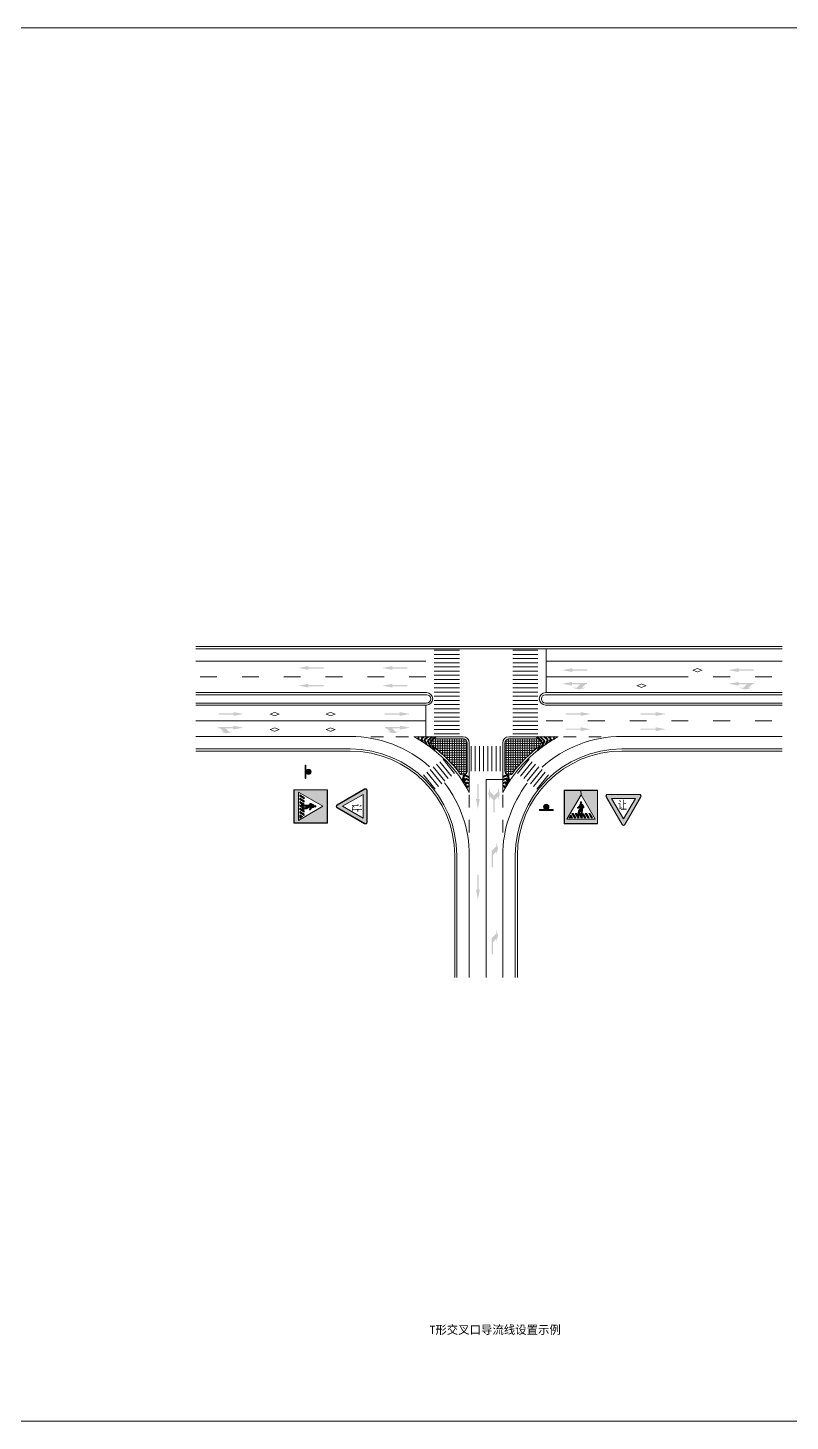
# Model space of a CAD drawing. Header units: millimetres. Extents: x 1182829 to 1183704, y -71582 to -71209.
# Drawn here: x 1183155.3 to 1183337.7, y -71582.4 to -71248.9 of the extents above; entities that cross this region are included whole.
import ezdxf

# ---------------------------------------------------------------- set-up
doc = ezdxf.new("R2010")
doc.units = ezdxf.units.MM
doc.layers.get('0').update_dxf_attribs({"lineweight": 9})
doc.styles.get("Standard").update_dxf_attribs({"font": ''})
doc.styles.get('Standard').set_extended_font_data('SimSun')

msp = doc.modelspace()

# ---------------------------------------------------------------- hatches: boundary and pattern name
for color, points in [(0, [(1183222.41, -71401.92), (1183222.41, -71401.62), (1183220.01, -71402.07), (1183222.41, -71402.52), (1183222.41, -71402.22), (1183226.01, -71402.22), (1183226.01, -71401.92)]), (0, [(1183242.48, -71401.92), (1183242.48, -71401.62), (1183240.08, -71402.07), (1183242.48, -71402.52), (1183242.48, -71402.22), (1183246.08, -71402.22), (1183246.08, -71401.92)]), (0, [(1183285.54, -71402.44), (1183285.54, -71402.14), (1183283.14, -71402.59), (1183285.54, -71403.04), (1183285.54, -71402.74), (1183289.14, -71402.74), (1183289.14, -71402.44)]), (0, [(1183325.32, -71402.44), (1183325.32, -71402.14), (1183322.92, -71402.59), (1183325.32, -71403.04), (1183325.32, -71402.74), (1183328.92, -71402.74), (1183328.92, -71402.44)]), (0, [(1183287.14, -71407.21), (1183285.59, -71406.81), (1183286.59, -71406.81), (1183287.39, -71406.01), (1183285.49, -71406.01), (1183285.49, -71406.31), (1183283.09, -71405.86), (1183285.49, -71405.41), (1183285.49, -71405.71), (1183289.09, -71405.71), (1183289.09, -71406.01), (1183288.69, -71406.01), (1183287.79, -71406.81), (1183288.69, -71406.81)]), (0, [(1183327.01, -71407.21), (1183325.46, -71406.81), (1183326.46, -71406.81), (1183327.26, -71406.01), (1183325.36, -71406.01), (1183325.36, -71406.31), (1183322.96, -71405.86), (1183325.36, -71405.41), (1183325.36, -71405.71), (1183328.96, -71405.71), (1183328.96, -71406.01), (1183328.56, -71406.01), (1183327.66, -71406.81), (1183328.56, -71406.81)]), (0, [(1183222.41, -71406.16), (1183222.41, -71405.86), (1183220.01, -71406.31), (1183222.41, -71406.76), (1183222.41, -71406.46), (1183226.01, -71406.46), (1183226.01, -71406.16)]), (0, [(1183242.48, -71406.16), (1183242.48, -71405.86), (1183240.08, -71406.31), (1183242.48, -71406.76), (1183242.48, -71406.46), (1183246.08, -71406.46), (1183246.08, -71406.16)]), (0, [(1183204.48, -71412.94), (1183204.48, -71412.64), (1183206.88, -71413.09), (1183204.48, -71413.54), (1183204.48, -71413.24), (1183200.88, -71413.24), (1183200.88, -71412.94)]), (0, [(1183244.25, -71412.94), (1183244.25, -71412.64), (1183246.65, -71413.09), (1183244.25, -71413.54), (1183244.25, -71413.24), (1183240.65, -71413.24), (1183240.65, -71412.94)]), (0, [(1183287.53, -71412.94), (1183287.53, -71412.64), (1183289.93, -71413.09), (1183287.53, -71413.54), (1183287.53, -71413.24), (1183283.93, -71413.24), (1183283.93, -71412.94)]), (0, [(1183305.53, -71412.94), (1183305.53, -71412.64), (1183307.93, -71413.09), (1183305.53, -71413.54), (1183305.53, -71413.24), (1183301.93, -71413.24), (1183301.93, -71412.94)]), (0, [(1183202.79, -71417.71), (1183204.34, -71417.31), (1183203.34, -71417.31), (1183202.54, -71416.51), (1183204.43, -71416.51), (1183204.43, -71416.81), (1183206.83, -71416.36), (1183204.43, -71415.91), (1183204.43, -71416.21), (1183200.83, -71416.21), (1183200.83, -71416.51), (1183201.23, -71416.51), (1183202.14, -71417.31), (1183201.24, -71417.31)]), (0, [(1183242.66, -71417.71), (1183244.21, -71417.31), (1183243.21, -71417.31), (1183242.41, -71416.51), (1183244.31, -71416.51), (1183244.31, -71416.81), (1183246.71, -71416.36), (1183244.31, -71415.91), (1183244.31, -71416.21), (1183240.71, -71416.21), (1183240.71, -71416.51), (1183241.11, -71416.51), (1183242.01, -71417.31), (1183241.11, -71417.31)]), (0, [(1183287.53, -71416.58), (1183287.53, -71416.28), (1183289.93, -71416.73), (1183287.53, -71417.18), (1183287.53, -71416.88), (1183283.93, -71416.88), (1183283.93, -71416.58)]), (0, [(1183305.53, -71416.58), (1183305.53, -71416.28), (1183307.93, -71416.73), (1183305.53, -71417.18), (1183305.53, -71416.88), (1183301.93, -71416.88), (1183301.93, -71416.58)]), (5, [(1183225.88, -71435.19), (1183226.87, -71435.21), (1183226.87, -71439.15), (1183218.99, -71439.15), (1183218.99, -71431.27), (1183226.87, -71431.27), (1183226.87, -71435.21), (1183225.88, -71435.19), (1183220.04, -71431.81), (1183220.04, -71438.56)]), (0, [(1183262.8, -71433.47), (1183262.5, -71433.47), (1183262.95, -71435.87), (1183263.4, -71433.47), (1183263.1, -71433.47), (1183263.1, -71429.87), (1183262.8, -71429.87)]), (0, [(1183266.96, -71436.63), (1183266.96, -71432.73), (1183265.86, -71431.63), (1183265.86, -71430.63), (1183265.46, -71432.18), (1183265.86, -71433.73), (1183265.86, -71432.83), (1183266.66, -71433.74), (1183266.66, -71436.63)]), (0, [(1183266.67, -71436.63), (1183266.67, -71432.73), (1183267.77, -71431.63), (1183267.77, -71430.63), (1183268.17, -71432.18), (1183267.77, -71433.73), (1183267.77, -71432.83), (1183266.97, -71433.74), (1183266.97, -71436.63)]), (5, [(1183287.63, -71432.41), (1183287.61, -71431.42), (1183283.67, -71431.42), (1183283.67, -71439.3), (1183291.55, -71439.3), (1183291.55, -71431.42), (1183287.61, -71431.42), (1183287.63, -71432.41), (1183291.01, -71438.25), (1183284.26, -71438.25)]), (256, [(1183221.39, -71433.06), (1183221.39, -71433.36), (1183220.35, -71432.76), (1183220.35, -71432.46)]), (256, [(1183221.39, -71433.86), (1183221.39, -71434.16), (1183220.35, -71433.56), (1183220.35, -71433.26)]), (256, [(1183221.33, -71434.58), (1183221.33, -71434.88), (1183220.35, -71434.36), (1183220.35, -71434.06)]), (256, [(1183221.44, -71435.5), (1183221.14, -71435.62), (1183220.35, -71435.16), (1183220.35, -71434.86)]), (256, [(1183221.39, -71436.26), (1183221.39, -71436.56), (1183220.35, -71435.96), (1183220.35, -71435.66)]), (256, [(1183223.28, -71434.85), (1183223.01, -71434.67), (1183222.76, -71434.65, -1.007517), (1183222.85, -71434.49), (1183222.85, -71434.49, -0.049952), (1183222.86, -71434.5), (1183223.08, -71434.51), (1183223.65, -71434.85, -0.199557), (1183223.67, -71435.32, -0.232001), (1183223.53, -71435.45, 0.218192), (1183223, -71435.78), (1183222.83, -71436, -1.105249), (1183222.69, -71435.88), (1183223.04, -71435.43), (1183222.31, -71435.54), (1183221.9, -71435.8), (1183221.07, -71435.96, -1.275422), (1183221, -71435.73, 0.000001), (1183221, -71435.73, -0.005636), (1183221.01, -71435.73, -0.016848), (1183221.01, -71435.73), (1183221.72, -71435.53), (1183222.17, -71435.18), (1183221.28, -71435.16), (1183220.82, -71434.9, -0.354065), (1183220.74, -71434.77, -0.52192), (1183220.89, -71434.69), (1183221.26, -71434.9), (1183222.46, -71434.85)]), (256, [(1183224.01, -71435.36, -1), (1183224.01, -71435, -1)]), (256, [(1183287.97, -71435.01), (1183288.15, -71435.28), (1183288.17, -71435.52, 1.007517), (1183288.33, -71435.44), (1183288.33, -71435.44, 0.049952), (1183288.32, -71435.43), (1183288.31, -71435.21), (1183287.97, -71434.64, 0.199557), (1183287.5, -71434.62, 0.232001), (1183287.37, -71434.76, -0.218192), (1183287.04, -71435.29), (1183286.82, -71435.46, 1.105249), (1183286.94, -71435.6), (1183287.39, -71435.24), (1183287.28, -71435.98), (1183287.02, -71436.38), (1183286.86, -71437.22, 1.275422), (1183287.09, -71437.28, -0.000001), (1183287.09, -71437.28, 0.005636), (1183287.09, -71437.28, 0.016848), (1183287.09, -71437.27), (1183287.29, -71436.57), (1183287.64, -71436.12), (1183287.66, -71437), (1183287.92, -71437.47, 0.354065), (1183288.05, -71437.55, 0.52192), (1183288.13, -71437.4), (1183287.92, -71437.03), (1183287.97, -71435.83)]), (256, [(1183287.46, -71434.27, 1), (1183287.82, -71434.27, 1)]), (256, [(1183221.39, -71437.06), (1183221.39, -71437.36), (1183220.35, -71436.76), (1183220.35, -71436.46)]), (256, [(1183221, -71437.64), (1183220.35, -71438.02), (1183220.35, -71437.26)]), (256, [(1183285.18, -71437.28), (1183284.8, -71437.94), (1183285.56, -71437.94)]), (256, [(1183285.76, -71436.9), (1183285.46, -71436.9), (1183286.06, -71437.94), (1183286.36, -71437.94)]), (256, [(1183286.56, -71436.9), (1183286.26, -71436.9), (1183286.86, -71437.94), (1183287.16, -71437.94)]), (256, [(1183287.32, -71436.85), (1183287.2, -71437.15), (1183287.66, -71437.94), (1183287.96, -71437.94)]), (256, [(1183288.24, -71436.96), (1183287.94, -71436.96), (1183288.46, -71437.94), (1183288.76, -71437.94)]), (256, [(1183288.96, -71436.9), (1183288.66, -71436.9), (1183289.26, -71437.94), (1183289.56, -71437.94)]), (256, [(1183289.76, -71436.9), (1183289.46, -71436.9), (1183290.06, -71437.94), (1183290.36, -71437.94)]), (0, [(1183266.26, -71449.77), (1183266.26, -71445.87), (1183267.36, -71444.77), (1183267.36, -71443.77), (1183267.76, -71445.32), (1183267.36, -71446.87), (1183267.36, -71445.97), (1183266.56, -71446.87), (1183266.56, -71449.77)]), (0, [(1183262.8, -71455.14), (1183262.5, -71455.14), (1183262.95, -71457.54), (1183263.4, -71455.14), (1183263.1, -71455.14), (1183263.1, -71451.54), (1183262.8, -71451.54)]), (0, [(1183266.26, -71470.62), (1183266.26, -71466.72), (1183267.36, -71465.62), (1183267.36, -71464.62), (1183267.76, -71466.17), (1183267.36, -71467.72), (1183267.36, -71466.82), (1183266.56, -71467.72), (1183266.56, -71470.62)])]:
    msp.add_hatch(color=color).paths.add_polyline_path(points)
h = msp.add_hatch(color=0)
h.paths.add_polyline_path([(1183316.34, -71402.61), (1183315.49, -71402.27), (1183314.64, -71402.61), (1183315.49, -71402.95)], flags=16)
h.paths.add_polyline_path([(1183315.49, -71402.11), (1183316.74, -71402.61), (1183315.49, -71403.11), (1183314.24, -71402.61)])
edge = h.paths.add_edge_path(flags=17)
edge.add_line((1183314.24, -71402.61), (1183315.49, -71402.11))
h = msp.add_hatch(color=0)
h.paths.add_polyline_path([(1183302.95, -71406.32), (1183302.1, -71405.98), (1183301.25, -71406.32), (1183302.1, -71406.66)], flags=16)
h.paths.add_polyline_path([(1183302.1, -71405.82), (1183303.35, -71406.32), (1183302.1, -71406.82), (1183300.85, -71406.32)])
edge = h.paths.add_edge_path(flags=17)
edge.add_line((1183300.85, -71406.32), (1183302.1, -71405.82))
h = msp.add_hatch(color=0)
h.paths.add_polyline_path([(1183213.46, -71413.11), (1183214.31, -71412.77), (1183215.15, -71413.11), (1183214.31, -71413.45)], flags=16)
h.paths.add_polyline_path([(1183214.31, -71412.61), (1183213.06, -71413.11), (1183214.31, -71413.61), (1183215.56, -71413.11)])
edge = h.paths.add_edge_path(flags=17)
edge.add_line((1183215.56, -71413.11), (1183214.31, -71412.61))
h = msp.add_hatch(color=0)
h.paths.add_polyline_path([(1183226.85, -71413.11), (1183227.7, -71412.77), (1183228.54, -71413.11), (1183227.7, -71413.45)], flags=16)
h.paths.add_polyline_path([(1183227.7, -71412.61), (1183226.45, -71413.11), (1183227.7, -71413.61), (1183228.95, -71413.11)])
edge = h.paths.add_edge_path(flags=17)
edge.add_line((1183228.95, -71413.11), (1183227.7, -71412.61))
h = msp.add_hatch(color=0)
h.paths.add_polyline_path([(1183213.46, -71416.82), (1183214.31, -71416.48), (1183215.15, -71416.82), (1183214.31, -71417.16)], flags=16)
h.paths.add_polyline_path([(1183214.31, -71416.32), (1183213.06, -71416.82), (1183214.31, -71417.32), (1183215.56, -71416.82)])
edge = h.paths.add_edge_path(flags=17)
edge.add_line((1183215.56, -71416.82), (1183214.31, -71416.32))
h = msp.add_hatch(color=0)
h.paths.add_polyline_path([(1183226.85, -71416.82), (1183227.7, -71416.48), (1183228.54, -71416.82), (1183227.7, -71417.16)], flags=16)
h.paths.add_polyline_path([(1183227.7, -71416.32), (1183226.45, -71416.82), (1183227.7, -71417.32), (1183228.95, -71416.82)])
edge = h.paths.add_edge_path(flags=17)
edge.add_line((1183228.95, -71416.82), (1183227.7, -71416.32))
h = msp.add_hatch()
h.set_pattern_fill('ANGLE', scale=0.08, style=0)
h.set_pattern_definition([(0, (1181326.0985, -73326.24313), (0, 0.5588), [0.4064, -0.1524]), (90, (1181326.0985, -73326.24313), (-0.5588, 3e-17), [0.4064, -0.1524])])
h.paths.add_polyline_path([(1183252.73, -71419.03, 0.71955), (1183252.13, -71420.83, -0.070267), (1183258.6, -71427.32, 0.720759), (1183260.4, -71426.72), (1183260.4, -71420.03, 0.414214), (1183259.4, -71419.03)])
h = msp.add_hatch()
h.set_pattern_fill('ANGLE', scale=0.08, style=0)
h.set_pattern_definition([(180, (1185203.69684, -73326.24313), (0, 0.5588), [0.4064, -0.1524]), (90, (1185203.69684, -73326.24313), (0.5588, 3e-17), [0.4064, -0.1524])])
h.paths.add_polyline_path([(1183270.4, -71419.03, 0.414214), (1183269.4, -71420.03), (1183269.4, -71426.72, 0.720759), (1183271.2, -71427.32, -0.070267), (1183277.66, -71420.83, 0.71955), (1183277.06, -71419.03)])
h = msp.add_hatch(color=256)
h.paths.add_polyline_path([(1183223.06, -71426.94, 1), (1183221.79, -71426.94, 1)])
h.paths.add_polyline_path([(1183221.79, -71426.94), (1183221.79, -71425.31), (1183221.58, -71425.31), (1183221.58, -71427.99), (1183221.58, -71428.57), (1183221.79, -71428.57)])
h = msp.add_hatch(color=1)
h.paths.add_polyline_path([(1183235.88, -71439.3), (1183229.28, -71435.49, -0.57735), (1183229.28, -71434.9), (1183235.88, -71431.09, -0.57735), (1183236.39, -71431.39), (1183236.39, -71439, -0.57735)])
h.paths.add_polyline_path([(1183235.49, -71438.03), (1183235.49, -71432.36), (1183230.57, -71435.19)], flags=16)
h = msp.add_hatch(color=256)
h.paths.add_polyline_path([(1183278.68, -71435.33, 1), (1183279.95, -71435.33, 1)])
h.paths.add_polyline_path([(1183280.94, -71435.96), (1183279.31, -71435.96), (1183277.68, -71435.96), (1183277.68, -71436.17), (1183280.37, -71436.17), (1183280.94, -71436.17)])
h = msp.add_hatch(color=1)
h.paths.add_polyline_path([(1183293.7, -71432.91), (1183297.5, -71439.51, 0.57735), (1183298.09, -71439.51), (1183301.9, -71432.91, 0.57735), (1183301.61, -71432.4), (1183293.99, -71432.4, 0.57735)])
h.paths.add_polyline_path([(1183294.96, -71433.3), (1183300.64, -71433.3), (1183297.8, -71438.22)], flags=16)

# ---------------------------------------------------------------- linework, layer by layer
at = {"color": 3}
for p, q in [((1183195.45, -71396.97), (1183335.75, -71396.97)), ((1183195.45, -71408.47), (1183250.65, -71408.47)), ((1183335.75, -71408.47), (1183279.14, -71408.47)), ((1183195.45, -71410.47), (1183250.64, -71410.47)), ((1183335.75, -71410.47), (1183279.15, -71410.47)), ((1183252.73, -71419.03), (1183259.4, -71419.03)), ((1183277.06, -71419.03), (1183270.4, -71419.03)), ((1183195.45, -71421.97), (1183232.4, -71421.97)), ((1183260.4, -71426.72), (1183260.4, -71420.03)), ((1183269.4, -71426.72), (1183269.4, -71420.03)), ((1183297.4, -71421.97), (1183335.75, -71421.97)), ((1183257.4, -71446.97), (1183257.4, -71476.2)), ((1183272.4, -71446.97), (1183272.4, -71476.2))]:
    msp.add_line(p, q, dxfattribs=at)
at = {"color": 7}
for p, q in [((1183195.45, -71397.47), (1183335.75, -71397.47)), ((1183252.51, -71397.83), (1183258.51, -71397.83)), ((1183252.51, -71398.83), (1183258.51, -71398.83)), ((1183277.29, -71397.83), (1183271.29, -71397.83)), ((1183277.29, -71398.83), (1183271.29, -71398.83)), ((1183195.45, -71400.47), (1183250.51, -71400.47)), ((1183252.51, -71399.83), (1183258.51, -71399.83)), ((1183252.51, -71400.83), (1183258.51, -71400.83)), ((1183252.51, -71401.83), (1183258.51, -71401.83)), ((1183277.29, -71399.83), (1183271.29, -71399.83)), ((1183277.29, -71400.83), (1183271.29, -71400.83)), ((1183277.29, -71401.83), (1183271.29, -71401.83)), ((1183335.75, -71400.47), (1183279.29, -71400.47)), ((1183252.51, -71402.83), (1183258.51, -71402.83)), ((1183252.51, -71403.83), (1183258.51, -71403.83)), ((1183252.51, -71404.83), (1183258.51, -71404.83)), ((1183277.29, -71402.83), (1183271.29, -71402.83)), ((1183277.29, -71403.83), (1183271.29, -71403.83)), ((1183277.29, -71404.83), (1183271.29, -71404.83)), ((1183195.45, -71407.97), (1183250.65, -71407.97)), ((1183252.51, -71405.83), (1183258.51, -71405.83)), ((1183252.51, -71406.83), (1183258.51, -71406.83)), ((1183252.51, -71407.83), (1183258.51, -71407.83)), ((1183252.51, -71408.83), (1183258.51, -71408.83)), ((1183277.29, -71405.83), (1183271.29, -71405.83)), ((1183277.29, -71406.83), (1183271.29, -71406.83)), ((1183277.29, -71407.83), (1183271.29, -71407.83)), ((1183277.29, -71408.83), (1183271.29, -71408.83)), ((1183335.75, -71407.97), (1183279.14, -71407.97)), ((1183195.45, -71410.97), (1183250.65, -71410.97)), ((1183250.51, -71410.97), (1183250.51, -71418.53)), ((1183252.51, -71409.83), (1183258.51, -71409.83)), ((1183252.51, -71410.83), (1183258.51, -71410.83)), ((1183252.51, -71411.83), (1183258.51, -71411.83)), ((1183277.29, -71409.83), (1183271.29, -71409.83)), ((1183277.29, -71410.83), (1183271.29, -71410.83)), ((1183277.29, -71411.83), (1183271.29, -71411.83)), ((1183335.75, -71410.97), (1183279.14, -71410.97)), ((1183195.45, -71414.72), (1183250.51, -71414.72)), ((1183252.51, -71412.83), (1183258.51, -71412.83)), ((1183252.51, -71413.83), (1183258.51, -71413.83)), ((1183252.51, -71414.83), (1183258.51, -71414.83)), ((1183277.29, -71412.83), (1183271.29, -71412.83)), ((1183277.29, -71413.83), (1183271.29, -71413.83)), ((1183277.29, -71414.83), (1183271.29, -71414.83)), ((1183195.45, -71418.47), (1183232.4, -71418.47)), ((1183240.34, -71418.53), (1183237.34, -71418.53)), ((1183246.34, -71418.53), (1183243.34, -71418.53)), ((1183247.61, -71418.53), (1183259.4, -71418.53)), ((1183252.51, -71415.83), (1183258.51, -71415.83)), ((1183252.51, -71416.83), (1183258.51, -71416.83)), ((1183252.51, -71417.83), (1183258.51, -71417.83)), ((1183282.18, -71418.53), (1183270.4, -71418.53)), ((1183277.29, -71415.83), (1183271.29, -71415.83)), ((1183277.29, -71416.83), (1183271.29, -71416.83)), ((1183277.29, -71417.83), (1183271.29, -71417.83)), ((1183283.46, -71418.53), (1183286.46, -71418.53)), ((1183289.46, -71418.53), (1183292.46, -71418.53)), ((1183335.75, -71418.47), (1183297.4, -71418.47)), ((1183195.45, -71421.47), (1183232.4, -71421.47)), ((1183260.9, -71431.87), (1183260.9, -71420.03)), ((1183261.31, -71420.8), (1183261.31, -71426.8)), ((1183262.31, -71420.8), (1183262.31, -71426.8)), ((1183263.31, -71420.8), (1183263.31, -71426.8)), ((1183264.31, -71420.8), (1183264.31, -71426.8)), ((1183265.31, -71420.8), (1183265.31, -71426.8)), ((1183266.31, -71420.8), (1183266.31, -71426.8)), ((1183267.31, -71420.8), (1183267.31, -71426.8)), ((1183268.31, -71420.8), (1183268.31, -71426.8)), ((1183268.9, -71431.87), (1183268.9, -71420.03)), ((1183297.4, -71421.47), (1183335.75, -71421.47)), ((1183253.05, -71425.14), (1183255.83, -71428.57)), ((1183253.82, -71424.51), (1183256.61, -71427.94)), ((1183254.6, -71423.88), (1183257.39, -71427.31)), ((1183275.2, -71423.88), (1183272.41, -71427.31)), ((1183275.97, -71424.51), (1183273.18, -71427.94)), ((1183276.75, -71425.14), (1183273.96, -71428.57)), ((1183249.94, -71427.66), (1183252.73, -71431.09)), ((1183250.72, -71427.03), (1183253.51, -71430.46)), ((1183251.49, -71426.4), (1183254.28, -71429.83)), ((1183252.27, -71425.77), (1183255.06, -71429.2)), ((1183277.53, -71425.77), (1183274.74, -71429.2)), ((1183278.3, -71426.4), (1183275.51, -71429.83)), ((1183279.08, -71427.03), (1183276.29, -71430.46)), ((1183279.85, -71427.66), (1183277.07, -71431.09)), ((1183260.9, -71432.44), (1183260.9, -71435.44)), ((1183268.9, -71432.44), (1183268.9, -71435.44)), ((1183260.9, -71438.44), (1183260.9, -71441.44)), ((1183268.9, -71438.44), (1183268.9, -71441.44)), ((1183257.9, -71446.97), (1183257.9, -71476.2)), ((1183260.9, -71446.97), (1183260.9, -71476.2)), ((1183268.9, -71446.97), (1183268.9, -71476.2)), ((1183271.9, -71446.97), (1183271.9, -71476.2))]:
    msp.add_line(p, q, dxfattribs=at)
at = {"color": 0}
for p, q in [((1183279.29, -71407.97), (1183279.29, -71397.47)), ((1183200.51, -71404.22), (1183196.51, -71404.22)), ((1183210.51, -71404.22), (1183206.51, -71404.22)), ((1183220.51, -71404.22), (1183216.51, -71404.22)), ((1183230.51, -71404.22), (1183226.51, -71404.22)), ((1183240.51, -71404.22), (1183236.51, -71404.22)), ((1183250.51, -71404.22), (1183246.51, -71404.22)), ((1183279.29, -71404.22), (1183309.29, -71404.22)), ((1183289.29, -71404.22), (1183293.29, -71404.22)), ((1183299.29, -71404.22), (1183303.29, -71404.22)), ((1183309.29, -71404.22), (1183313.29, -71404.22)), ((1183319.29, -71404.22), (1183323.29, -71404.22)), ((1183329.29, -71404.22), (1183333.29, -71404.22)), ((1183279.29, -71414.72), (1183283.29, -71414.72)), ((1183289.29, -71414.72), (1183293.29, -71414.72)), ((1183299.29, -71414.72), (1183303.29, -71414.72)), ((1183309.29, -71414.72), (1183313.29, -71414.72)), ((1183319.29, -71414.72), (1183323.29, -71414.72)), ((1183329.29, -71414.72), (1183333.29, -71414.72)), ((1183264.9, -71428.8), (1183268.9, -71428.8))]:
    msp.add_line(p, q, dxfattribs=at)
at = {"color": 7, "lineweight": 40}
for p, q in [((1183248.76, -71418.53), (1183248.54, -71418.72)), ((1183248.54, -71418.72), (1183248.76, -71419.18)), ((1183249.97, -71418.53), (1183249.37, -71419.05)), ((1183250.96, -71418.53), (1183250.11, -71419.26)), ((1183251.98, -71418.53), (1183250.88, -71419.49)), ((1183252.82, -71418.55), (1183251.51, -71419.69)), ((1183276.98, -71418.55), (1183278.28, -71419.69)), ((1183277.82, -71418.53), (1183278.92, -71419.49)), ((1183278.84, -71418.53), (1183279.68, -71419.26)), ((1183279.83, -71418.53), (1183280.42, -71419.05)), ((1183281.26, -71418.72), (1183281.03, -71419.18)), ((1183281.04, -71418.53), (1183281.26, -71418.72)), ((1183249.37, -71419.05), (1183249.73, -71419.77)), ((1183250.11, -71419.26), (1183250.68, -71420.4)), ((1183250.88, -71419.49), (1183251.69, -71421.12)), ((1183251.51, -71419.69), (1183251.74, -71420.14)), ((1183252.05, -71420.76), (1183252.56, -71421.79)), ((1183277.75, -71420.76), (1183277.24, -71421.79)), ((1183278.28, -71419.69), (1183278.06, -71420.14)), ((1183278.92, -71419.49), (1183278.11, -71421.12)), ((1183279.68, -71419.26), (1183279.12, -71420.4)), ((1183280.42, -71419.05), (1183280.06, -71419.77)), ((1183259.28, -71429.14), (1183259.71, -71427.66)), ((1183259.61, -71429.66), (1183259.95, -71428.52)), ((1183259.71, -71427.66), (1183260.9, -71428.2)), ((1183259.95, -71428.52), (1183260.9, -71428.95)), ((1183270.08, -71427.66), (1183268.9, -71428.2)), ((1183269.85, -71428.52), (1183268.9, -71428.95)), ((1183270.18, -71429.66), (1183269.85, -71428.52)), ((1183270.52, -71429.14), (1183270.08, -71427.66)), ((1183259.96, -71430.22), (1183260.2, -71429.4)), ((1183260.2, -71429.4), (1183260.9, -71429.72)), ((1183260.29, -71430.78), (1183260.44, -71430.26)), ((1183260.44, -71430.26), (1183260.9, -71430.46)), ((1183269.6, -71429.4), (1183268.9, -71429.72)), ((1183269.35, -71430.26), (1183268.9, -71430.46)), ((1183269.51, -71430.78), (1183269.35, -71430.26)), ((1183269.84, -71430.22), (1183269.6, -71429.4))]:
    msp.add_line(p, q, dxfattribs=at)
for p, q in [((1183221.58, -71425.31), (1183221.58, -71427.99)), ((1183221.58, -71425.31), (1183221.58, -71427.99)), ((1183221.58, -71425.31), (1183221.79, -71425.31)), ((1183221.79, -71425.31), (1183221.79, -71426.94)), ((1183221.58, -71428.57), (1183221.58, -71425.89)), ((1183221.58, -71428.57), (1183221.58, -71425.89)), ((1183221.79, -71428.57), (1183221.58, -71428.57)), ((1183221.79, -71428.57), (1183221.79, -71426.94)), ((1183218.93, -71435.46), (1183218.93, -71434.96)), ((1183221.39, -71433.86), (1183220.35, -71433.26)), ((1183220.35, -71433.56), (1183220.35, -71433.26)), ((1183220.35, -71434.36), (1183220.35, -71434.06)), ((1183220.35, -71435.16), (1183220.35, -71434.86)), ((1183220.35, -71435.96), (1183220.35, -71435.66)), ((1183223.52, -71435.45), (1183223.51, -71435.45)), ((1183287.37, -71434.77), (1183287.37, -71434.78)), ((1183220.35, -71436.76), (1183220.35, -71436.46)), ((1183220.35, -71437.56), (1183220.35, -71437.26)), ((1183277.68, -71435.96), (1183279.31, -71435.96)), ((1183277.68, -71435.96), (1183277.68, -71436.17)), ((1183277.68, -71436.17), (1183280.37, -71436.17)), ((1183280.94, -71436.17), (1183278.26, -71436.17)), ((1183280.94, -71435.96), (1183279.31, -71435.96)), ((1183280.94, -71435.96), (1183280.94, -71436.17)), ((1183285.26, -71437.94), (1183285.56, -71437.94)), ((1183286.06, -71437.94), (1183286.36, -71437.94)), ((1183286.86, -71437.94), (1183287.16, -71437.94)), ((1183287.66, -71437.94), (1183287.96, -71437.94)), ((1183288.46, -71437.94), (1183288.76, -71437.94)), ((1183288.96, -71436.9), (1183289.56, -71437.94)), ((1183289.26, -71437.94), (1183289.56, -71437.94)), ((1183287.36, -71439.36), (1183287.86, -71439.36))]:
    msp.add_line(p, q)
at = {"color": 2}
msp.add_line((1183264.9, -71476.2), (1183264.9, -71428.8), dxfattribs=at)
at = {"color": 5}
for p, q in [((1183218.93, -71439.21), (1183218.93, -71431.21)), ((1183225.88, -71435.19), (1183220.04, -71431.81)), ((1183225.88, -71435.19), (1183220.04, -71431.81)), ((1183220.04, -71431.81), (1183220.04, -71438.56)), ((1183220.04, -71431.81), (1183220.04, -71438.56)), ((1183287.63, -71432.41), (1183287.61, -71431.42)), ((1183220.04, -71438.56), (1183225.88, -71435.19)), ((1183220.04, -71438.56), (1183225.88, -71435.19)), ((1183284.26, -71438.25), (1183287.63, -71432.41)), ((1183284.26, -71438.25), (1183287.63, -71432.41)), ((1183287.63, -71432.41), (1183291.01, -71438.25)), ((1183287.63, -71432.41), (1183291.01, -71438.25)), ((1183291.01, -71438.25), (1183284.26, -71438.25)), ((1183291.01, -71438.25), (1183284.26, -71438.25)), ((1183283.61, -71439.36), (1183291.61, -71439.36))]:
    msp.add_line(p, q, dxfattribs=at)
for points in [[(1182896.07, -71248.86), (1183704.3, -71248.86), (1183704.3, -71582.36), (1182896.07, -71582.36)], [(1183220.35, -71432.46), (1183220.35, -71432.76), (1183221.39, -71433.36), (1183221.39, -71433.06)], [(1183221.39, -71433.86), (1183221.39, -71434.16), (1183220.35, -71433.56), (1183220.35, -71433.26)], [(1183220.35, -71434.06), (1183221.33, -71434.58), (1183221.33, -71434.88), (1183220.35, -71434.36)], [(1183221.44, -71435.5), (1183221.14, -71435.62), (1183220.35, -71435.16), (1183220.35, -71434.86)], [(1183220.35, -71435.66), (1183221.39, -71436.26), (1183221.39, -71436.56), (1183220.35, -71435.96)], [(1183220.35, -71436.46), (1183220.35, -71436.76), (1183221.39, -71437.36), (1183221.39, -71437.06)], [(1183220.35, -71438.02), (1183221, -71437.64), (1183220.35, -71437.26)], [(1183284.8, -71437.94), (1183285.18, -71437.28), (1183285.56, -71437.94)], [(1183286.36, -71437.94), (1183286.06, -71437.94), (1183285.46, -71436.9), (1183285.76, -71436.9)], [(1183287.16, -71437.94), (1183286.56, -71436.9), (1183286.26, -71436.9), (1183286.86, -71437.94)], [(1183287.32, -71436.85), (1183287.2, -71437.15), (1183287.66, -71437.94), (1183287.96, -71437.94)], [(1183288.76, -71437.94), (1183288.24, -71436.96), (1183287.94, -71436.96), (1183288.46, -71437.94)], [(1183288.96, -71436.9), (1183288.66, -71436.9), (1183289.26, -71437.94), (1183289.56, -71437.94)], [(1183290.36, -71437.94), (1183290.06, -71437.94), (1183289.46, -71436.9), (1183289.76, -71436.9)]]:
    msp.add_lwpolyline(points, close=True)
for points in [[(1183218.93, -71439.21), (1183218.93, -71431.21), (1183226.93, -71431.21), (1183226.93, -71439.21)], [(1183218.99, -71439.15), (1183218.99, -71431.27), (1183226.87, -71431.27), (1183226.87, -71439.15)], [(1183283.61, -71439.36), (1183291.61, -71439.36), (1183291.61, -71431.36), (1183283.61, -71431.36)], [(1183283.67, -71439.3), (1183291.55, -71439.3), (1183291.55, -71431.42), (1183283.67, -71431.42)]]:
    msp.add_lwpolyline(points, close=True, dxfattribs=at)
at = {"color": 1}
for points in [[(1183236.45, -71431.39), (1183236.45, -71439, -0.57735), (1183235.85, -71439.35), (1183229.25, -71435.54, -0.57735), (1183229.25, -71434.85), (1183235.85, -71431.04, -0.57735)], [(1183236.39, -71431.39), (1183236.39, -71439, -0.57735), (1183235.88, -71439.3), (1183229.28, -71435.49, -0.57735), (1183229.28, -71434.9), (1183235.88, -71431.09, -0.57735)], [(1183301.61, -71432.34), (1183293.99, -71432.34, 0.57735), (1183293.65, -71432.94), (1183297.45, -71439.54, 0.57735), (1183298.15, -71439.54), (1183301.95, -71432.94, 0.57735)], [(1183301.61, -71432.4), (1183293.99, -71432.4, 0.57735), (1183293.7, -71432.91), (1183297.5, -71439.51, 0.57735), (1183298.09, -71439.51), (1183301.9, -71432.91, 0.57735)]]:
    msp.add_lwpolyline(points, format="xyb", close=True, dxfattribs=at)
for points in [[(1183235.49, -71432.36), (1183235.49, -71438.03), (1183230.57, -71435.19)], [(1183300.64, -71433.3), (1183294.96, -71433.3), (1183297.8, -71438.22)]]:
    msp.add_lwpolyline(points, close=True, dxfattribs=at)
for points in [[(1183220.74, -71434.77, -0.521929), (1183220.89, -71434.69), (1183221.26, -71434.9), (1183222.46, -71434.85), (1183223.28, -71434.85), (1183223.01, -71434.67), (1183222.76, -71434.65, -1.113512), (1183222.86, -71434.5), (1183223.08, -71434.51), (1183223.65, -71434.85, -0.199557), (1183223.67, -71435.32, -0.232001), (1183223.53, -71435.45, 0.218192), (1183223, -71435.78), (1183222.83, -71436, -1.105249), (1183222.69, -71435.88), (1183223.04, -71435.43), (1183222.31, -71435.54), (1183221.9, -71435.8), (1183221.07, -71435.96, -1.336232), (1183221.01, -71435.73), (1183221.72, -71435.53), (1183222.17, -71435.18), (1183221.28, -71435.16), (1183220.82, -71434.9)], [(1183288.05, -71437.55, 0.521929), (1183288.13, -71437.4), (1183287.92, -71437.03), (1183287.97, -71435.83), (1183287.97, -71435.01), (1183288.15, -71435.28), (1183288.17, -71435.52, 1.113512), (1183288.32, -71435.43), (1183288.31, -71435.21), (1183287.97, -71434.64, 0.199557), (1183287.5, -71434.62, 0.232001), (1183287.37, -71434.76, -0.218192), (1183287.04, -71435.29), (1183286.82, -71435.46, 1.105249), (1183286.94, -71435.6), (1183287.39, -71435.24), (1183287.28, -71435.98), (1183287.02, -71436.38), (1183286.86, -71437.22, 1.336232), (1183287.09, -71437.27), (1183287.29, -71436.57), (1183287.64, -71436.12), (1183287.66, -71437), (1183287.92, -71437.47)]]:
    msp.add_lwpolyline(points, format="xyb")
for centre, radius in [((1183222.42, -71426.94), 0.634), ((1183224.01, -71435.18), 0.18), ((1183279.31, -71435.33), 0.634), ((1183287.64, -71434.27), 0.18)]:
    msp.add_circle(centre, radius)
at = {"color": 7}
for centre, radius, start, end in [((1183250.65, -71409.47), 1.5, 270, 90), ((1183279.14, -71409.47), 1.5, 90, 270), ((1183232.4, -71446.97), 28.5, 48.1753, 90), ((1183232.4, -71446.97), 32.25, 27.9055, 61.8501), ((1183259.4, -71420.03), 1.5, 0, 90), ((1183297.4, -71446.97), 32.25, 118.1499, 152.0945), ((1183270.4, -71420.03), 1.5, 90, 180), ((1183297.4, -71446.97), 28.5, 90, 132.0083), ((1183232.4, -71446.97), 25.5, 0, 90), ((1183297.4, -71446.97), 25.5, 90, 180), ((1183232.4, -71446.97), 28.5, 0, 37.5758), ((1183297.4, -71446.97), 28.5, 142.619, 180)]:
    msp.add_arc(centre, radius, start, end, dxfattribs=at)
at = {"color": 3}
for centre, radius, start, end in [((1183250.65, -71409.47), 1, 270, 90), ((1183279.14, -71409.47), 1, 90, 270), ((1183252.73, -71420.03), 1, 90, 232.9476), ((1183259.4, -71420.03), 1, 0, 90), ((1183270.4, -71420.03), 1, 90, 180), ((1183277.06, -71420.03), 1, 307.0524, 90), ((1183232.4, -71446.97), 25, 0, 90), ((1183232.4, -71446.97), 32.75, 36.8699, 52.9476), ((1183297.4, -71446.97), 32.75, 127.0524, 143.1301), ((1183297.4, -71446.97), 25, 90, 180), ((1183259.4, -71426.72), 1, 216.8699, 0), ((1183270.4, -71426.72), 1, 180, 323.1301)]:
    msp.add_arc(centre, radius, start, end, dxfattribs=at)
for centre, radius, start, end in [((1183220.87, -71434.79), 0.126, 170.7823, 248.77), ((1183222.89, -71434.4), 0.1, 242.6501, 267.2571), ((1183288.42, -71435.4), 0.1, 182.7429, 207.3499), ((1183221, -71435.63), 0.1, 271.2925, 285.8704), ((1183287.19, -71437.29), 0.1, 164.1296, 178.7075), ((1183288.03, -71437.42), 0.126, 201.23, 279.2177)]:
    msp.add_arc(centre, radius, start, end)

# ---------------------------------------------------------------- texts
at = {"width": 0.8}
msp.add_text('让', height=1.92, rotation=270, dxfattribs=at).set_placement((1183232.94, -71434.54))
msp.add_text('让', height=1.92, dxfattribs=at).set_placement((1183296.47, -71435.85))
at = {"insert": (1183251.42, -71559.49), "char_height": 2.5, "width": 213.7811, "attachment_point": 1}
msp.add_mtext('{\\fSimSun|b0|i0|c134|p2;\\H0.8x;T\\fSimSun|b0|i0|c134|p54;形交叉口导流线设置示例}', dxfattribs=at)

doc.saveas('drawing.dxf')
